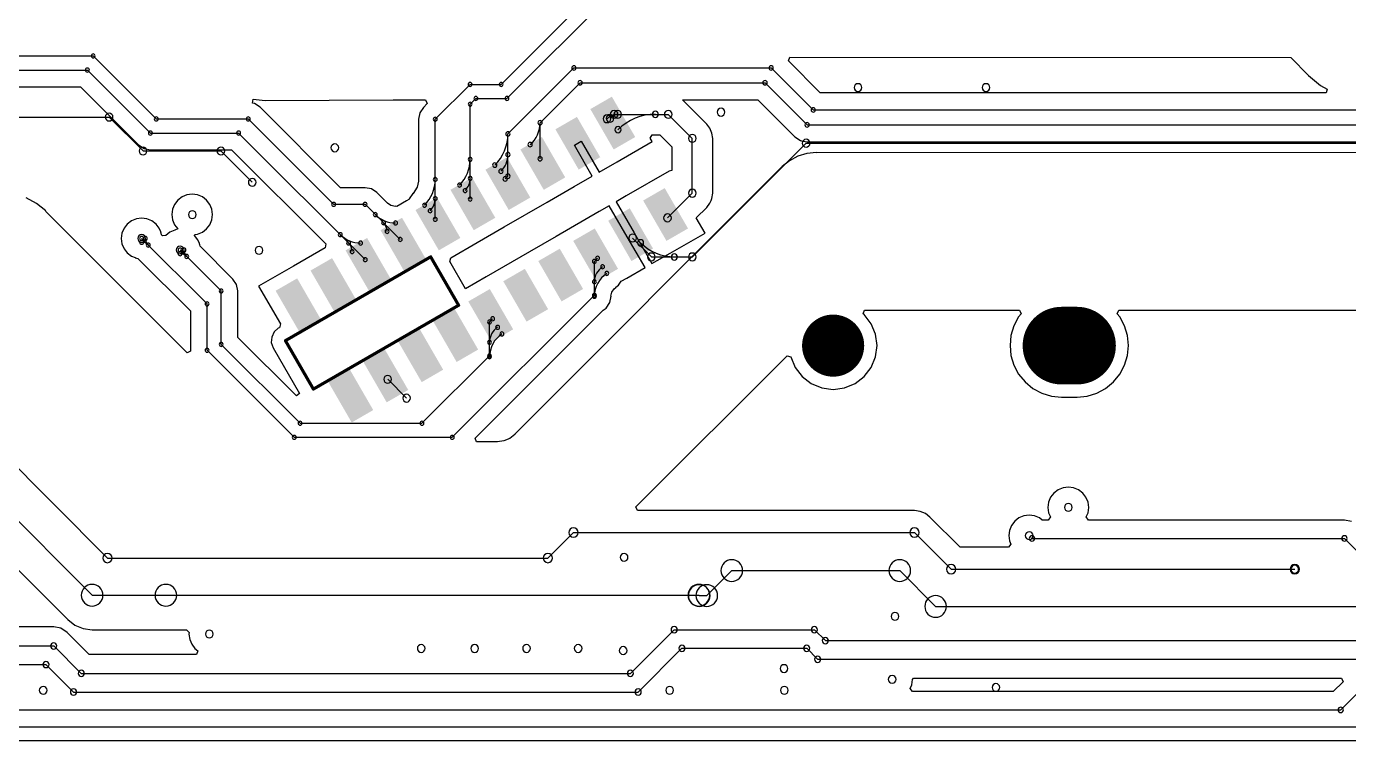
# Model space of a CAD drawing. Header units: inches. Extents: x 32166 to 66782, y 2386 to 7162.
# Drawn here: x 33612.8 to 33804.4, y 3145.5 to 3249 of the extents above; entities that cross this region are included whole.
import ezdxf

# ---------------------------------------------------------------- set-up
doc = ezdxf.new("R2010")
doc.units = ezdxf.units.IN
doc.header["$LTSCALE"] = 0.64311
doc.header["$MEASUREMENT"] = 0
for name, color, linetype in [('KEEPOUTLAYER', 6, 'CONTINUOUS'), ('MIDLAYER2', 76, 'CONTINUOUS'), ('MULTILAYER', 9, 'CONTINUOUS')]:
    doc.layers.add(name, color=color, linetype=linetype)

msp = doc.modelspace()

# ---------------------------------------------------------------- linework, layer by layer
at = {"layer": 'KEEPOUTLAYER'}
msp.add_line((32666.61, 3145.51), (34174.11, 3145.51), dxfattribs=at)
at = {"layer": 'KEEPOUTLAYER', "const_width": 0.45}
for points in [[(33650.35, 3203.47), (33671.39, 3215.62)], [(33671.39, 3215.62), (33675.44, 3208.6)], [(33654.4, 3196.45), (33675.44, 3208.6)], [(33650.35, 3203.47), (33654.4, 3196.45)]]:
    msp.add_lwpolyline(points, dxfattribs=at)
at = {"layer": 'KEEPOUTLAYER', "const_width": 0.225}
for points in [[(33671.34, 3215.72, 1), (33671.45, 3215.52, 1)], [(33671.34, 3215.72, 1), (33671.45, 3215.52, 1)], [(33675.39, 3208.7, 1), (33675.5, 3208.51, 1)], [(33675.39, 3208.7, 1), (33675.5, 3208.51, 1)], [(33650.29, 3203.57, 1), (33650.41, 3203.37, 1)], [(33650.29, 3203.57, 1), (33650.41, 3203.37, 1)], [(33654.34, 3196.55, 1), (33654.46, 3196.36, 1)], [(33654.34, 3196.55, 1), (33654.46, 3196.36, 1)]]:
    msp.add_lwpolyline(points, format="xyb", close=True, dxfattribs=at)
at = {"layer": 'MIDLAYER2'}
for p, q in [((33681.6, 3240.61), (33704.07, 3263.09)), ((33682.44, 3238.57), (33706.11, 3262.24)), ((33580.92, 3244.74), (33622.5, 3244.74)), ((33622.5, 3244.74), (33631.64, 3235.6)), ((33723.2, 3244.02), (33723.42, 3244.55)), ((33723.42, 3244.55), (33795.98, 3244.51)), ((33795.98, 3244.51), (33798.57, 3241.92)), ((33579.91, 3242.69), (33621.66, 3242.69)), ((33621.66, 3242.69), (33630.79, 3233.56)), ((33682.58, 3233.44), (33692.15, 3243)), ((33692.15, 3243), (33720.71, 3243)), ((33720.71, 3243), (33726.81, 3236.91)), ((33727.83, 3239.38), (33723.2, 3244.02)), ((33672.05, 3235.56), (33677.1, 3240.61)), ((33677.1, 3240.61), (33681.6, 3240.61)), ((33687.24, 3235.05), (33693.04, 3240.84)), ((33693.04, 3240.84), (33719.82, 3240.84)), ((33719.82, 3240.84), (33725.91, 3234.75)), ((33798.57, 3241.92), (33798.53, 3241.88)), ((33798.53, 3241.88), (33800.27, 3240.45)), ((33579.91, 3240.28), (33620.65, 3240.28)), ((33620.65, 3240.28), (33629.08, 3231.85)), ((33677.11, 3237.74), (33677.94, 3238.57)), ((33677.94, 3238.57), (33682.44, 3238.57)), ((33801.09, 3239.38), (33727.83, 3239.38)), ((33800.27, 3240.45), (33801.23, 3239.94)), ((33801.23, 3239.94), (33801.09, 3239.38)), ((33645.57, 3237.9), (33645.66, 3238.46)), ((33645.88, 3237.84), (33645.57, 3237.9)), ((33645.66, 3238.46), (33647.4, 3238.29)), ((33646.67, 3237.31), (33645.88, 3237.84)), ((33658.33, 3225.64), (33646.67, 3237.31)), ((33647.4, 3238.29), (33665.97, 3238.35)), ((33665.97, 3238.35), (33670.66, 3238.35)), ((33670.34, 3237.27), (33669.81, 3236.49)), ((33670.88, 3237.82), (33670.34, 3237.27)), ((33670.66, 3238.35), (33670.88, 3237.82)), ((33677.11, 3223.99), (33677.11, 3237.74)), ((33707.89, 3238.36), (33707.89, 3238.37)), ((33707.89, 3238.37), (33718.79, 3238.37)), ((33711.37, 3234.87), (33707.89, 3238.36)), ((33718.79, 3238.37), (33724.16, 3232.99)), ((33726.81, 3236.91), (33850.93, 3236.91)), ((33522.24, 3235.87), (33624.81, 3235.87)), ((33624.81, 3235.87), (33629.72, 3230.96)), ((33631.64, 3235.6), (33644.96, 3235.6)), ((33644.96, 3235.6), (33657.33, 3223.23)), ((33669.81, 3236.49), (33669.63, 3235.56)), ((33669.63, 3235.56), (33669.63, 3226.6)), ((33672.05, 3221.06), (33672.05, 3235.56)), ((33687.24, 3229.84), (33687.24, 3235.05)), ((33697.38, 3235.69), (33697.96, 3236.27)), ((33697.96, 3236.27), (33705.8, 3236.27)), ((33705.8, 3236.27), (33709.29, 3232.79)), ((33711.84, 3234.26), (33711.37, 3234.87)), ((33725.91, 3234.75), (33851.82, 3234.75)), ((33630.79, 3233.56), (33643.57, 3233.56)), ((33643.57, 3233.56), (33661.91, 3215.21)), ((33682.58, 3227.31), (33682.58, 3233.44)), ((33703.18, 3232.83), (33703.47, 3233.32)), ((33703.48, 3232.32), (33703.18, 3232.83)), ((33703.47, 3233.32), (33704.58, 3233.32)), ((33704.58, 3233.32), (33706.34, 3231.56)), ((33712.14, 3233.55), (33711.84, 3234.26)), ((33712.24, 3232.79), (33712.14, 3233.55)), ((33724.16, 3232.99), (33724.16, 3232.99)), ((33724.16, 3232.99), (33724.96, 3232.46)), ((33629.08, 3231.85), (33629.87, 3231.32)), ((33629.72, 3230.96), (33641, 3230.96)), ((33629.87, 3231.32), (33630.79, 3231.14)), ((33630.79, 3231.14), (33642.56, 3231.14)), ((33641, 3230.96), (33645.54, 3226.42)), ((33642.56, 3231.14), (33656.2, 3217.5)), ((33692.21, 3231.79), (33693.2, 3232.37)), ((33694.8, 3227.31), (33692.21, 3231.79)), ((33693.2, 3232.37), (33695.79, 3227.88)), ((33698.41, 3229.4), (33703.48, 3232.32)), ((33706.34, 3231.56), (33706.34, 3228.14)), ((33709.29, 3224.85), (33709.29, 3232.79)), ((33709.3, 3215.61), (33725.78, 3232.09)), ((33712.24, 3224.85), (33712.24, 3232.79)), ((33724.96, 3232.46), (33725.12, 3232.43)), ((33725.12, 3232.43), (33725.91, 3232.27)), ((33725.78, 3232.09), (33884.13, 3232.09)), ((33725.91, 3232.27), (33725.91, 3232.27)), ((33725.91, 3232.27), (33851.82, 3232.27)), ((33695.79, 3227.88), (33698.41, 3229.4)), ((33698.41, 3229.4), (33698.41, 3229.4)), ((33698.41, 3229.4), (33698.41, 3229.4)), ((33723.38, 3229.55), (33722.33, 3228.69)), ((33724.59, 3230.2), (33723.38, 3229.55)), ((33725.9, 3230.6), (33724.59, 3230.2)), ((33727.26, 3230.73), (33725.9, 3230.6)), ((33727.29, 3230.7), (33727.26, 3230.73)), ((33727.26, 3230.73), (33727.26, 3230.73)), ((33829.55, 3230.74), (33727.29, 3230.7)), ((33682.18, 3226.91), (33682.58, 3227.31)), ((33722.33, 3228.69), (33683.58, 3189.9)), ((33692.17, 3225.8), (33694.8, 3227.31)), ((33705.95, 3228.04), (33699.72, 3224.44)), ((33706.34, 3228.14), (33705.95, 3228.04)), ((33705.95, 3228.04), (33705.95, 3228.04)), ((33705.95, 3228.04), (33705.95, 3228.04)), ((33661.89, 3225.64), (33658.33, 3225.64)), ((33662.81, 3225.46), (33661.89, 3225.64)), ((33663.6, 3224.94), (33662.81, 3225.46)), ((33669.45, 3225.72), (33668.85, 3224.81)), ((33669.63, 3226.6), (33669.45, 3225.72)), ((33688.28, 3223.55), (33692.17, 3225.8)), ((33692.17, 3225.8), (33692.17, 3225.8)), ((33614.3, 3223.37), (33612.79, 3224.18)), ((33615.63, 3222.29), (33614.3, 3223.37)), ((33634.77, 3223.83), (33634.3, 3223.22)), ((33635.38, 3224.3), (33634.77, 3223.83)), ((33636.09, 3224.59), (33635.38, 3224.3)), ((33636.86, 3224.69), (33636.09, 3224.59)), ((33637.62, 3224.59), (33636.86, 3224.69)), ((33638.33, 3224.3), (33637.62, 3224.59)), ((33638.94, 3223.83), (33638.33, 3224.3)), ((33639.41, 3223.22), (33638.94, 3223.83)), ((33665.16, 3223.38), (33663.6, 3224.94)), ((33665.63, 3223.06), (33665.16, 3223.38)), ((33667.9, 3223.74), (33666.48, 3222.92)), ((33668.25, 3223.94), (33667.9, 3223.74)), ((33667.9, 3223.74), (33667.9, 3223.74)), ((33668.27, 3224.02), (33668.25, 3223.94)), ((33668.79, 3224.81), (33668.27, 3224.02)), ((33668.85, 3224.81), (33668.79, 3224.81)), ((33668.79, 3224.81), (33668.79, 3224.81)), ((33682.04, 3219.95), (33688.28, 3223.55)), ((33688.28, 3223.55), (33688.28, 3223.55)), ((33688.28, 3223.55), (33688.28, 3223.55)), ((33699.72, 3224.44), (33698.26, 3223.6)), ((33698.26, 3223.6), (33700.85, 3219.12)), ((33699.72, 3224.44), (33699.72, 3224.44)), ((33699.72, 3224.44), (33699.72, 3224.44)), ((33705.7, 3221.27), (33709.29, 3224.85)), ((33711.37, 3222.77), (33711.84, 3223.38)), ((33711.84, 3223.38), (33712.02, 3223.79)), ((33712.02, 3223.79), (33712.14, 3224.09)), ((33712.14, 3224.09), (33712.24, 3224.85)), ((33615.6, 3222.26), (33615.63, 3222.29)), ((33618.45, 3219.4), (33615.6, 3222.26)), ((33634.01, 3222.51), (33633.91, 3221.74)), ((33633.91, 3221.74), (33634.01, 3220.98)), ((33634.3, 3223.22), (33634.01, 3222.51)), ((33639.71, 3222.51), (33639.41, 3223.22)), ((33639.81, 3221.74), (33639.71, 3222.51)), ((33639.71, 3220.98), (33639.81, 3221.74)), ((33657.33, 3223.23), (33661.89, 3223.23)), ((33661.89, 3223.23), (33666.98, 3218.14)), ((33666.28, 3222.93), (33665.63, 3223.06)), ((33666.3, 3222.95), (33666.28, 3222.93)), ((33666.48, 3222.92), (33666.3, 3222.95)), ((33666.3, 3222.95), (33666.3, 3222.95)), ((33695.82, 3222.19), (33689.58, 3218.59)), ((33697.27, 3223.02), (33695.82, 3222.19)), ((33695.82, 3222.19), (33695.82, 3222.19)), ((33699.86, 3218.54), (33697.27, 3223.02)), ((33709.86, 3221.26), (33711.37, 3222.77)), ((33626.97, 3219.75), (33626.67, 3219.04)), ((33627.43, 3220.36), (33626.97, 3219.75)), ((33628.05, 3220.83), (33627.43, 3220.36)), ((33628.76, 3221.13), (33628.05, 3220.83)), ((33629.52, 3221.23), (33628.76, 3221.13)), ((33630.28, 3221.13), (33629.52, 3221.23)), ((33631, 3220.83), (33630.28, 3221.13)), ((33631.61, 3220.36), (33631, 3220.83)), ((33632.08, 3219.75), (33631.61, 3220.36)), ((33632.3, 3219.22), (33632.08, 3219.75)), ((33634.34, 3219.46), (33633.63, 3219.17)), ((33634.01, 3220.98), (33634.3, 3220.27)), ((33634.3, 3220.27), (33634.77, 3219.66)), ((33634.77, 3219.66), (33634.34, 3219.46)), ((33634.34, 3219.46), (33634.34, 3219.46)), ((33634.34, 3219.46), (33634.34, 3219.46)), ((33634.77, 3219.66), (33634.77, 3219.66)), ((33638.33, 3219.19), (33638.94, 3219.66)), ((33638.94, 3219.66), (33639.41, 3220.27)), ((33639.41, 3220.27), (33639.71, 3220.98)), ((33678.14, 3217.7), (33682.04, 3219.95)), ((33682.04, 3219.95), (33682.04, 3219.95)), ((33711.13, 3219.07), (33709.86, 3221.26)), ((33636.1, 3201.7), (33618.45, 3219.4)), ((33626.67, 3219.04), (33626.57, 3218.28)), ((33626.57, 3218.28), (33626.67, 3217.51)), ((33626.67, 3217.51), (33626.97, 3216.8)), ((33629.52, 3218.28), (33639, 3208.8)), ((33632.31, 3219.2), (33632.3, 3219.22)), ((33632.31, 3219.18), (33632.31, 3219.2)), ((33632.37, 3219.04), (33632.31, 3219.18)), ((33632.4, 3218.82), (33632.37, 3219.04)), ((33632.55, 3218.67), (33632.4, 3218.82)), ((33633.02, 3218.7), (33632.55, 3218.67)), ((33633.63, 3219.17), (33633.02, 3218.7)), ((33637.19, 3218.7), (33637.23, 3218.84)), ((33637.66, 3218.09), (33637.19, 3218.7)), ((33637.23, 3218.84), (33637.62, 3218.89)), ((33637.62, 3218.89), (33638.33, 3219.19)), ((33637.88, 3217.56), (33637.66, 3218.09)), ((33637.89, 3217.54), (33637.88, 3217.56)), ((33637.89, 3217.52), (33637.89, 3217.54)), ((33637.95, 3217.38), (33637.89, 3217.52)), ((33656.2, 3217.5), (33656.13, 3216.94)), ((33674.32, 3215.49), (33678.14, 3217.7)), ((33678.14, 3217.7), (33678.14, 3217.7)), ((33678.14, 3217.7), (33678.14, 3217.7)), ((33689.58, 3218.59), (33685.69, 3216.34)), ((33689.58, 3218.59), (33689.58, 3218.59)), ((33689.58, 3218.59), (33689.58, 3218.59)), ((33702.45, 3214.06), (33699.86, 3218.54)), ((33699.86, 3218.54), (33699.86, 3218.54)), ((33700.64, 3218.34), (33703.36, 3215.61)), ((33700.85, 3219.12), (33700.85, 3219.12)), ((33700.85, 3219.12), (33703.44, 3214.63)), ((33706.06, 3216.15), (33711.13, 3219.07)), ((33626.97, 3216.8), (33627.43, 3216.19)), ((33627.43, 3216.19), (33628.05, 3215.72)), ((33628.05, 3215.72), (33628.58, 3215.5)), ((33635.1, 3216.61), (33641.04, 3210.67)), ((33637.98, 3217.15), (33637.95, 3217.38)), ((33642.75, 3212.38), (33637.98, 3217.15)), ((33656.13, 3216.94), (33651.54, 3214.29)), ((33685.69, 3216.34), (33679.45, 3212.74)), ((33685.69, 3216.34), (33685.69, 3216.34)), ((33703.36, 3215.61), (33709.3, 3215.61)), ((33703.44, 3214.63), (33706.06, 3216.15)), ((33706.06, 3216.15), (33706.06, 3216.15)), ((33706.06, 3216.15), (33706.06, 3216.15)), ((33628.58, 3215.5), (33628.6, 3215.49)), ((33628.6, 3215.49), (33628.62, 3215.49)), ((33628.62, 3215.49), (33628.76, 3215.43)), ((33628.76, 3215.43), (33628.98, 3215.4)), ((33628.98, 3215.4), (33636.58, 3207.8)), ((33651.54, 3214.29), (33646.47, 3211.36)), ((33651.54, 3214.29), (33651.54, 3214.29)), ((33651.54, 3214.29), (33651.54, 3214.29)), ((33674.17, 3214.94), (33674.32, 3215.49)), ((33676.45, 3211), (33674.17, 3214.94)), ((33695.11, 3214.96), (33695.57, 3215.42)), ((33695.11, 3210.05), (33695.11, 3214.96)), ((33699.82, 3212.55), (33702.45, 3214.06)), ((33643.28, 3211.6), (33642.75, 3212.38)), ((33679.45, 3212.74), (33676.45, 3211)), ((33679.45, 3212.74), (33679.45, 3212.74)), ((33679.45, 3212.74), (33679.45, 3212.74)), ((33698.62, 3211.51), (33699, 3212.07)), ((33699, 3212.07), (33699.82, 3212.55)), ((33699.82, 3212.55), (33699.82, 3212.55)), ((33641.04, 3202.93), (33641.04, 3210.67)), ((33643.46, 3210.67), (33643.28, 3211.6)), ((33643.46, 3203.93), (33643.46, 3210.67)), ((33646.47, 3211.36), (33649.62, 3205.9)), ((33674.51, 3189.46), (33695.11, 3210.05)), ((33697.34, 3208.98), (33697.53, 3209.9)), ((33697.51, 3209.92), (33697.63, 3210.49)), ((33697.53, 3209.9), (33697.51, 3209.92)), ((33697.53, 3209.9), (33697.53, 3209.9)), ((33697.63, 3210.49), (33697.96, 3211)), ((33697.96, 3211), (33698.23, 3211.18)), ((33698.2, 3211.22), (33698.62, 3211.51)), ((33698.23, 3211.18), (33698.2, 3211.22)), ((33639, 3202.09), (33639, 3208.8)), ((33696.36, 3207.89), (33696.82, 3208.19)), ((33696.82, 3208.19), (33697.34, 3208.98)), ((33636.58, 3207.8), (33636.58, 3202.09)), ((33677.82, 3189.35), (33696.36, 3207.89)), ((33679.91, 3206.18), (33680.37, 3206.64)), ((33679.91, 3201.28), (33679.91, 3206.18)), ((33696.36, 3207.89), (33696.36, 3207.89)), ((33696.36, 3207.89), (33696.36, 3207.89)), ((33734.06, 3207.34), (33734.25, 3207.88)), ((33734.19, 3207.24), (33734.06, 3207.34)), ((33735.2, 3205.93), (33734.19, 3207.24)), ((33734.25, 3207.88), (33756.7, 3207.88)), ((33756.56, 3206.9), (33755.87, 3205.61)), ((33756.95, 3207.36), (33756.56, 3206.9)), ((33756.7, 3207.88), (33756.95, 3207.36)), ((33770.84, 3207.36), (33771.08, 3207.88)), ((33771.22, 3206.9), (33770.84, 3207.36)), ((33771.08, 3207.88), (33822.48, 3207.88)), ((33771.91, 3205.61), (33771.22, 3206.9)), ((33648.71, 3204.73), (33648.36, 3204)), ((33649.32, 3205.26), (33648.71, 3204.73)), ((33649.47, 3205.35), (33649.32, 3205.26)), ((33649.62, 3205.9), (33649.47, 3205.35)), ((33735.83, 3204.4), (33735.2, 3205.93)), ((33736.05, 3202.75), (33735.83, 3204.4)), ((33755.45, 3204.21), (33755.31, 3202.75)), ((33755.87, 3205.61), (33755.45, 3204.21)), ((33772.34, 3204.21), (33771.91, 3205.61)), ((33772.48, 3202.75), (33772.34, 3204.21)), ((33641.04, 3202.93), (33652.48, 3191.5)), ((33651.94, 3195.46), (33643.46, 3203.93)), ((33648.36, 3204), (33648.3, 3203.2)), ((33648.3, 3203.2), (33648.56, 3202.44)), ((33648.56, 3202.44), (33652.39, 3195.8)), ((33735.83, 3201.11), (33736.05, 3202.75)), ((33755.31, 3202.75), (33755.45, 3201.3)), ((33772.34, 3201.3), (33772.48, 3202.75)), ((33636.6, 3201.97), (33636.1, 3201.7)), ((33636.58, 3202.09), (33636.6, 3201.97)), ((33639, 3202.09), (33651.63, 3189.46)), ((33670.13, 3191.5), (33679.91, 3201.28)), ((33701.13, 3179.37), (33723.05, 3201.28)), ((33723.05, 3201.28), (33723.55, 3201.11)), ((33723.55, 3201.11), (33724.19, 3199.57)), ((33735.2, 3199.57), (33735.83, 3201.11)), ((33755.45, 3201.3), (33755.87, 3199.9)), ((33771.91, 3199.9), (33772.34, 3201.3)), ((33724.19, 3199.57), (33725.2, 3198.26)), ((33734.19, 3198.26), (33735.2, 3199.57)), ((33755.87, 3199.9), (33756.56, 3198.61)), ((33756.56, 3198.61), (33757.49, 3197.48)), ((33770.29, 3197.48), (33771.22, 3198.61)), ((33771.22, 3198.61), (33771.91, 3199.9)), ((33665.17, 3197.87), (33667.9, 3195.14)), ((33725.2, 3198.26), (33726.52, 3197.25)), ((33726.52, 3197.25), (33728.05, 3196.61)), ((33728.05, 3196.61), (33729.69, 3196.4)), ((33729.69, 3196.4), (33731.34, 3196.61)), ((33731.34, 3196.61), (33732.87, 3197.25)), ((33732.87, 3197.25), (33734.19, 3198.26)), ((33757.49, 3197.48), (33758.62, 3196.55)), ((33758.62, 3196.55), (33759.91, 3195.86)), ((33767.87, 3195.86), (33769.16, 3196.55)), ((33769.16, 3196.55), (33770.29, 3197.48)), ((33652.39, 3195.8), (33651.94, 3195.46)), ((33759.91, 3195.86), (33761.31, 3195.43)), ((33761.31, 3195.43), (33762.77, 3195.29)), ((33762.77, 3195.29), (33765.02, 3195.29)), ((33765.02, 3195.29), (33766.47, 3195.43)), ((33766.47, 3195.43), (33767.87, 3195.86)), ((33652.48, 3191.5), (33670.13, 3191.5)), ((33651.63, 3189.46), (33674.51, 3189.46)), ((33678.04, 3188.82), (33677.82, 3189.35)), ((33681.05, 3188.82), (33678.04, 3188.82)), ((33681.98, 3188.94), (33681.05, 3188.82)), ((33682.86, 3189.3), (33681.98, 3188.94)), ((33683.58, 3189.86), (33682.86, 3189.3)), ((33683.58, 3189.9), (33683.58, 3189.9)), ((33683.58, 3189.9), (33683.58, 3189.9)), ((33683.58, 3189.9), (33683.58, 3189.86)), ((33608.91, 3187.63), (33624.57, 3171.97)), ((33607.67, 3181.24), (33622.34, 3166.57)), ((33761.67, 3181.39), (33761.2, 3180.78)), ((33762.28, 3181.86), (33761.67, 3181.39)), ((33762.99, 3182.16), (33762.28, 3181.86)), ((33763.76, 3182.26), (33762.99, 3182.16)), ((33764.52, 3182.16), (33763.76, 3182.26)), ((33765.23, 3181.86), (33764.52, 3182.16)), ((33765.84, 3181.39), (33765.23, 3181.86)), ((33766.31, 3180.78), (33765.84, 3181.39)), ((33701.35, 3178.84), (33701.13, 3179.37)), ((33760.91, 3180.07), (33760.81, 3179.31)), ((33760.81, 3179.31), (33760.91, 3178.54)), ((33761.2, 3180.78), (33760.91, 3180.07)), ((33766.61, 3180.07), (33766.31, 3180.78)), ((33766.71, 3179.31), (33766.61, 3180.07)), ((33766.61, 3178.54), (33766.71, 3179.31)), ((33741.47, 3178.84), (33701.35, 3178.84)), ((33742.29, 3178.73), (33741.47, 3178.84)), ((33743.06, 3178.41), (33742.29, 3178.73)), ((33743.72, 3177.91), (33743.06, 3178.41)), ((33748.1, 3173.53), (33743.72, 3177.91)), ((33756, 3177.3), (33755.53, 3176.69)), ((33756.61, 3177.77), (33756, 3177.3)), ((33757.32, 3178.06), (33756.61, 3177.77)), ((33758.09, 3178.16), (33757.32, 3178.06)), ((33758.85, 3178.06), (33758.09, 3178.16)), ((33759.56, 3177.77), (33758.85, 3178.06)), ((33759.98, 3177.44), (33759.56, 3177.77)), ((33760.85, 3177.44), (33759.98, 3177.44)), ((33761.17, 3177.92), (33760.85, 3177.44)), ((33760.91, 3178.54), (33761.17, 3177.92)), ((33766.35, 3177.92), (33766.61, 3178.54)), ((33766.67, 3177.44), (33766.35, 3177.92)), ((33803.76, 3177.44), (33766.67, 3177.44)), ((33804.77, 3177.24), (33803.76, 3177.44)), ((33605.6, 3176.25), (33618.81, 3163.04)), ((33688.38, 3171.97), (33692.07, 3175.66)), ((33692.07, 3175.66), (33741.47, 3175.66)), ((33741.47, 3175.66), (33746.78, 3170.35)), ((33755.24, 3175.98), (33755.14, 3175.21)), ((33755.53, 3176.69), (33755.24, 3175.98)), ((33755.1, 3173.53), (33748.1, 3173.53)), ((33755.42, 3174), (33755.1, 3173.53)), ((33755.14, 3175.21), (33755.24, 3174.45)), ((33755.24, 3174.45), (33755.42, 3174)), ((33758.49, 3174.81), (33803.76, 3174.81)), ((33803.76, 3174.81), (33807.59, 3170.98)), ((33624.57, 3171.97), (33688.38, 3171.97)), ((33711.38, 3166.53), (33715, 3170.15)), ((33715, 3170.15), (33739.34, 3170.15)), ((33739.34, 3170.15), (33744.54, 3164.95)), ((33746.78, 3170.35), (33796.56, 3170.35)), ((33622.34, 3166.57), (33633.03, 3166.57)), ((33633.03, 3166.57), (33710.25, 3166.57)), ((33710.25, 3166.57), (33710.3, 3166.53)), ((33710.3, 3166.53), (33711.38, 3166.53)), ((33744.54, 3164.95), (33880.91, 3164.95)), ((33616.78, 3161.99), (33605.05, 3161.99)), ((33617.83, 3161.78), (33616.78, 3161.99)), ((33618.81, 3163.04), (33618.81, 3163.04)), ((33618.81, 3163.04), (33618.81, 3163.04)), ((33618.81, 3163.04), (33619.84, 3162.25)), ((33619.84, 3162.25), (33621.04, 3161.75)), ((33618.73, 3161.18), (33617.83, 3161.78)), ((33621.91, 3158), (33618.73, 3161.18)), ((33621.04, 3161.75), (33622.34, 3161.58)), ((33622.34, 3161.58), (33633.03, 3161.58)), ((33633.03, 3161.58), (33633.03, 3161.58)), ((33633.03, 3161.58), (33636.03, 3161.58)), ((33636.03, 3161.58), (33636.41, 3161.15)), ((33636.41, 3161.15), (33636.38, 3160.95)), ((33636.38, 3160.95), (33636.48, 3160.18)), ((33636.48, 3160.18), (33636.78, 3159.47)), ((33700.33, 3155.25), (33706.66, 3161.58)), ((33706.66, 3161.58), (33726.98, 3161.58)), ((33726.98, 3161.58), (33728.56, 3160)), ((33603.91, 3159.23), (33616.78, 3159.23)), ((33616.78, 3159.23), (33620.77, 3155.25)), ((33636.78, 3159.47), (33637.25, 3158.86)), ((33637.25, 3158.86), (33637.66, 3158.54)), ((33637.66, 3158.54), (33637.48, 3158)), ((33701.45, 3152.55), (33707.78, 3158.88)), ((33707.78, 3158.88), (33725.87, 3158.88)), ((33725.87, 3158.88), (33727.44, 3157.3)), ((33728.56, 3160), (33878.86, 3160)), ((33602.79, 3156.53), (33615.66, 3156.53)), ((33615.66, 3156.53), (33619.65, 3152.55)), ((33637.48, 3158), (33621.91, 3158)), ((33727.44, 3157.3), (33867.48, 3157.3)), ((33620.77, 3155.25), (33700.33, 3155.25)), ((33741.09, 3153.61), (33741.19, 3154.38)), ((33741.19, 3154.38), (33741.34, 3154.55)), ((33741.34, 3154.55), (33803.33, 3154.55)), ((33803.22, 3149.96), (33807.63, 3154.38)), ((33803.33, 3154.55), (33803.55, 3154.02)), ((33619.65, 3152.55), (33701.45, 3152.55)), ((33740.87, 3153.07), (33741.09, 3153.61)), ((33741.19, 3152.6), (33740.87, 3153.07)), ((33802.12, 3152.6), (33741.19, 3152.6)), ((33803.55, 3154.02), (33802.12, 3152.6)), ((33584.17, 3149.96), (33803.22, 3149.96)), ((33520.24, 3147.48), (34100.9, 3147.48))]:
    msp.add_line(p, q, dxfattribs=at)
at = {"layer": 'MIDLAYER2', "const_width": 11.25}
msp.add_lwpolyline([(33762.77, 3202.75), (33765.02, 3202.75)], dxfattribs=at)
at = {"layer": 'MIDLAYER2'}
for points, const_width in [([(33765.58, 3202.75, 1), (33759.96, 3202.75, 1)], 5.63), ([(33767.83, 3202.75, 1), (33762.21, 3202.75, 1)], 5.63), ([(33731.94, 3202.75, 1), (33727.44, 3202.75, 1)], 4.5)]:
    msp.add_lwpolyline(points, format="xyb", close=True, dxfattribs=dict(at, const_width=const_width))
for centre, radius, start, end in [((33622.5, 3244.74), 0.286, 0, 180), ((33622.5, 3244.74), 0.286, 0, 180), ((33622.5, 3244.74), 0.286, 180, 0), ((33622.5, 3244.74), 0.286, 180, 0), ((33621.66, 3242.69), 0.286, 0, 180), ((33621.66, 3242.69), 0.286, 0, 180), ((33621.66, 3242.69), 0.286, 180, 0), ((33621.66, 3242.69), 0.286, 180, 0), ((33692.15, 3243), 0.315, 0, 180), ((33692.15, 3243), 0.315, 0, 180), ((33692.15, 3243), 0.315, 180, 0), ((33692.15, 3243), 0.315, 180, 0), ((33720.71, 3243), 0.315, 0, 180), ((33720.71, 3243), 0.315, 0, 180), ((33720.71, 3243), 0.315, 180, 0), ((33720.71, 3243), 0.315, 180, 0), ((33677.1, 3240.61), 0.286, 0, 180), ((33677.1, 3240.61), 0.286, 0, 180), ((33677.1, 3240.61), 0.286, 180, 0), ((33677.1, 3240.61), 0.286, 180, 0), ((33681.6, 3240.61), 0.286, 0, 180), ((33681.6, 3240.61), 0.286, 0, 180), ((33681.6, 3240.61), 0.286, 180, 0), ((33681.6, 3240.61), 0.286, 180, 0), ((33693.04, 3240.84), 0.315, 0, 180), ((33693.04, 3240.84), 0.315, 0, 180), ((33693.04, 3240.84), 0.315, 180, 0), ((33693.04, 3240.84), 0.315, 180, 0), ((33719.82, 3240.84), 0.315, 0, 180), ((33719.82, 3240.84), 0.315, 0, 180), ((33719.82, 3240.84), 0.315, 180, 0), ((33719.82, 3240.84), 0.315, 180, 0), ((33733.29, 3240.15), 0.562, 0, 180), ((33751.83, 3240.15), 0.562, 0, 180), ((33677.94, 3238.57), 0.286, 0, 180), ((33677.94, 3238.57), 0.286, 0, 180), ((33677.94, 3238.57), 0.286, 180, 0), ((33677.94, 3238.57), 0.286, 180, 0), ((33682.44, 3238.57), 0.286, 0, 180), ((33682.44, 3238.57), 0.286, 0, 180), ((33682.44, 3238.57), 0.286, 180, 0), ((33682.44, 3238.57), 0.286, 180, 0), ((33733.29, 3240.15), 0.562, 180, 0), ((33751.83, 3240.15), 0.562, 180, 0), ((33677.11, 3237.74), 0.286, 0, 180), ((33677.11, 3237.74), 0.286, 0, 180), ((33677.11, 3237.74), 0.286, 180, 0), ((33677.11, 3237.74), 0.286, 180, 0), ((33697.96, 3236.27), 0.562, 0, 180), ((33697.96, 3236.27), 0.562, 0, 180), ((33698.49, 3236.27), 0.562, 0, 180), ((33698.49, 3236.27), 0.562, 0, 180), ((33703.92, 3236.27), 0.45, 0, 180), ((33705.8, 3236.27), 0.562, 0, 180), ((33705.8, 3236.27), 0.562, 0, 180), ((33713.45, 3236.59), 0.562, 0, 180), ((33726.81, 3236.91), 0.315, 0, 180), ((33726.81, 3236.91), 0.315, 0, 180), ((33726.81, 3236.91), 0.315, 180, 0), ((33726.81, 3236.91), 0.315, 180, 0), ((33624.81, 3235.87), 0.562, 0, 180), ((33624.81, 3235.87), 0.562, 0, 180), ((33624.81, 3235.87), 0.562, 180, 0), ((33624.81, 3235.87), 0.562, 180, 0), ((33631.64, 3235.6), 0.286, 0, 180), ((33631.64, 3235.6), 0.286, 0, 180), ((33631.64, 3235.6), 0.286, 180, 0), ((33631.64, 3235.6), 0.286, 180, 0), ((33644.96, 3235.6), 0.286, 0, 180), ((33644.96, 3235.6), 0.286, 0, 180), ((33644.96, 3235.6), 0.286, 180, 0), ((33644.96, 3235.6), 0.286, 180, 0), ((33672.05, 3235.56), 0.286, 0, 180), ((33672.05, 3235.56), 0.286, 0, 180), ((33672.05, 3235.56), 0.286, 180, 0), ((33672.05, 3235.56), 0.286, 180, 0), ((33683.06, 3235.05), 4.18, 310.941, 360), ((33683.06, 3235.05), 4.18, 310.941, 360), ((33687.24, 3235.05), 0.315, 0, 180), ((33687.24, 3235.05), 0.315, 0, 180), ((33687.24, 3235.05), 0.315, 0, 180), ((33687.24, 3235.05), 0.315, 0, 180), ((33687.24, 3235.05), 0.315, 180, 0), ((33687.24, 3235.05), 0.315, 180, 0), ((33687.24, 3235.05), 0.315, 180, 0), ((33687.24, 3235.05), 0.315, 180, 0), ((33696.94, 3235.63), 0.562, 0, 180), ((33696.94, 3235.63), 0.562, 0, 180), ((33696.94, 3235.63), 0.562, 180, 0), ((33696.94, 3235.63), 0.562, 180, 0), ((33697.38, 3235.69), 0.562, 0, 180), ((33697.38, 3235.69), 0.562, 180, 0), ((33698.49, 3234.08), 2.2, 89.9999, 134.9999), ((33698.49, 3234.08), 2.2, 89.9999, 134.9999), ((33697.96, 3236.27), 0.562, 180, 0), ((33697.96, 3236.27), 0.562, 180, 0), ((33698.49, 3236.27), 0.562, 180, 0), ((33698.49, 3236.27), 0.562, 180, 0), ((33703.92, 3228.65), 7.63, 90, 135), ((33703.92, 3236.27), 0.45, 180, 0), ((33705.8, 3236.27), 0.562, 180, 0), ((33705.8, 3236.27), 0.562, 180, 0), ((33713.45, 3236.59), 0.562, 180, 0), ((33725.91, 3234.75), 0.315, 0, 180), ((33725.91, 3234.75), 0.315, 0, 180), ((33725.91, 3234.75), 0.315, 180, 0), ((33725.91, 3234.75), 0.315, 180, 0), ((33630.79, 3233.56), 0.286, 0, 180), ((33630.79, 3233.56), 0.286, 0, 180), ((33630.79, 3233.56), 0.286, 180, 0), ((33630.79, 3233.56), 0.286, 180, 0), ((33643.57, 3233.56), 0.286, 0, 180), ((33643.57, 3233.56), 0.286, 0, 180), ((33643.57, 3233.56), 0.286, 180, 0), ((33643.57, 3233.56), 0.286, 180, 0), ((33676.24, 3233.44), 6.34, 314.494, 360), ((33676.24, 3233.44), 6.34, 314.494, 360), ((33682.58, 3233.44), 0.315, 0, 180), ((33682.58, 3233.44), 0.315, 0, 180), ((33682.58, 3233.44), 0.315, 0, 180), ((33682.58, 3233.44), 0.315, 0, 180), ((33682.58, 3233.44), 0.315, 180, 0), ((33682.58, 3233.44), 0.315, 180, 0), ((33682.58, 3233.44), 0.315, 180, 0), ((33682.58, 3233.44), 0.315, 180, 0), ((33698.53, 3234.04), 0.45, 0, 180), ((33698.53, 3234.04), 0.45, 180, 0), ((33709.29, 3232.79), 0.562, 0, 180), ((33709.29, 3232.79), 0.562, 0, 180), ((33629.72, 3230.96), 0.562, 0, 180), ((33629.72, 3230.96), 0.562, 0, 180), ((33629.72, 3230.96), 0.562, 180, 0), ((33629.72, 3230.96), 0.562, 180, 0), ((33641, 3230.96), 0.562, 0, 180), ((33641, 3230.96), 0.562, 0, 180), ((33641, 3230.96), 0.562, 180, 0), ((33641, 3230.96), 0.562, 180, 0), ((33657.51, 3231.42), 0.562, 0, 180), ((33657.51, 3231.42), 0.562, 180, 0), ((33685.8, 3231.89), 0.315, 0, 180), ((33685.8, 3231.89), 0.315, 0, 180), ((33685.8, 3231.89), 0.315, 180, 0), ((33685.8, 3231.89), 0.315, 180, 0), ((33709.29, 3232.79), 0.562, 180, 0), ((33709.29, 3232.79), 0.562, 180, 0), ((33725.78, 3232.09), 0.562, 0, 180), ((33725.78, 3232.09), 0.562, 0, 180), ((33725.78, 3232.09), 0.562, 180, 0), ((33725.78, 3232.09), 0.562, 180, 0), ((33671.84, 3229.75), 5.27, 315, 360), ((33671.84, 3229.75), 5.27, 315, 360), ((33677.11, 3229.75), 0.286, 0, 180), ((33677.11, 3229.75), 0.286, 0, 180), ((33677.11, 3229.75), 0.286, 180, 0), ((33677.11, 3229.75), 0.286, 180, 0), ((33680.68, 3228.91), 0.315, 0, 180), ((33680.68, 3228.91), 0.315, 0, 180), ((33679.19, 3230.43), 3.39, 314.4939, 359.9999), ((33679.19, 3230.43), 3.39, 314.4939, 359.9999), ((33682.58, 3230.43), 0.315, 0, 180), ((33682.58, 3230.43), 0.315, 0, 180), ((33682.58, 3230.43), 0.315, 180, 0), ((33682.58, 3230.43), 0.315, 180, 0), ((33687.24, 3229.84), 0.315, 0, 180), ((33687.24, 3229.84), 0.315, 180, 0), ((33672.05, 3226.83), 0.286, 0, 180), ((33672.05, 3226.83), 0.286, 0, 180), ((33677.11, 3226.99), 0.286, 0, 180), ((33677.11, 3226.99), 0.286, 0, 180), ((33680.68, 3228.91), 0.315, 180, 0), ((33680.68, 3228.91), 0.315, 180, 0), ((33681.57, 3228.02), 0.315, 0, 180), ((33681.57, 3228.02), 0.315, 0, 180), ((33681.57, 3228.02), 0.315, 180, 0), ((33681.57, 3228.02), 0.315, 180, 0), ((33682.18, 3226.91), 0.315, 0, 180), ((33682.58, 3227.31), 0.315, 0, 180), ((33682.58, 3227.31), 0.315, 0, 180), ((33682.58, 3227.31), 0.315, 180, 0), ((33682.58, 3227.31), 0.315, 180, 0), ((33645.54, 3226.42), 0.562, 0, 180), ((33645.54, 3226.42), 0.562, 0, 180), ((33645.54, 3226.42), 0.562, 180, 0), ((33645.54, 3226.42), 0.562, 180, 0), ((33666.78, 3226.83), 5.27, 315, 360), ((33666.78, 3226.83), 5.27, 315, 360), ((33672.05, 3226.83), 0.286, 180, 0), ((33672.05, 3226.83), 0.286, 180, 0), ((33675.57, 3226.02), 0.286, 0, 180), ((33675.57, 3226.02), 0.286, 0, 180), ((33675.57, 3226.02), 0.286, 180, 0), ((33675.57, 3226.02), 0.286, 180, 0), ((33676.38, 3225.22), 0.286, 0, 180), ((33676.38, 3225.22), 0.286, 0, 180), ((33676.38, 3225.22), 0.286, 180, 0), ((33676.38, 3225.22), 0.286, 180, 0), ((33674.6, 3226.99), 2.51, 315.0001, 0.0001), ((33674.6, 3226.99), 2.51, 315.0001, 0.0001), ((33677.11, 3226.99), 0.286, 180, 0), ((33677.11, 3226.99), 0.286, 180, 0), ((33682.18, 3226.91), 0.315, 180, 0), ((33709.29, 3224.85), 0.562, 0, 180), ((33709.29, 3224.85), 0.562, 0, 180), ((33657.33, 3223.23), 0.286, 0, 180), ((33657.33, 3223.23), 0.286, 0, 180), ((33661.89, 3223.23), 0.286, 0, 180), ((33661.89, 3223.23), 0.286, 0, 180), ((33670.5, 3223.1), 0.286, 0, 180), ((33670.5, 3223.1), 0.286, 0, 180), ((33669.53, 3224.07), 2.51, 315.0001, 0.0001), ((33669.53, 3224.07), 2.51, 315.0001, 0.0001), ((33672.05, 3224.07), 0.286, 0, 180), ((33672.05, 3224.07), 0.286, 0, 180), ((33672.05, 3224.07), 0.286, 180, 0), ((33672.05, 3224.07), 0.286, 180, 0), ((33677.11, 3223.99), 0.286, 0, 180), ((33677.11, 3223.99), 0.286, 180, 0), ((33709.29, 3224.85), 0.562, 180, 0), ((33709.29, 3224.85), 0.562, 180, 0), ((33636.86, 3221.74), 0.562, 0, 180), ((33636.86, 3221.74), 0.562, 180, 0), ((33657.33, 3223.23), 0.286, 180, 0), ((33657.33, 3223.23), 0.286, 180, 0), ((33661.89, 3223.23), 0.286, 180, 0), ((33661.89, 3223.23), 0.286, 180, 0), ((33663.36, 3221.75), 0.286, 0, 180), ((33663.36, 3221.75), 0.286, 0, 180), ((33663.36, 3221.75), 0.286, 180, 0), ((33663.36, 3221.75), 0.286, 180, 0), ((33666.3, 3224.69), 4.16, 225, 270), ((33666.3, 3224.69), 4.16, 225, 270), ((33670.5, 3223.1), 0.286, 180, 0), ((33670.5, 3223.1), 0.286, 180, 0), ((33671.31, 3222.29), 0.286, 0, 180), ((33671.31, 3222.29), 0.286, 0, 180), ((33671.31, 3222.29), 0.286, 180, 0), ((33671.31, 3222.29), 0.286, 180, 0), ((33672.05, 3221.06), 0.286, 0, 180), ((33705.7, 3221.27), 0.562, 0, 180), ((33664.56, 3220.56), 0.286, 0, 180), ((33664.56, 3220.56), 0.286, 0, 180), ((33664.56, 3220.56), 0.286, 180, 0), ((33664.56, 3220.56), 0.286, 180, 0), ((33663.3, 3219.31), 1.77, 0, 45), ((33663.3, 3219.31), 1.77, 0, 45), ((33665.08, 3219.31), 0.286, 0, 180), ((33665.08, 3219.31), 0.286, 0, 180), ((33666.3, 3220.53), 0.286, 0, 180), ((33666.3, 3220.53), 0.286, 0, 180), ((33666.3, 3220.53), 0.286, 180, 0), ((33666.3, 3220.53), 0.286, 180, 0), ((33672.05, 3221.06), 0.286, 180, 0), ((33705.7, 3221.27), 0.562, 180, 0), ((33629.52, 3218.28), 0.562, 0, 180), ((33629.52, 3218.28), 0.562, 180, 0), ((33629.52, 3218.28), 0.286, 0, 180), ((33629.52, 3218.28), 0.286, 180, 0), ((33629.52, 3217.72), 0.286, 0, 180), ((33629.52, 3217.72), 0.286, 0, 180), ((33629.52, 3217.72), 0.286, 180, 0), ((33629.52, 3217.72), 0.286, 180, 0), ((33629.52, 3216.39), 1.34, 44.9996, 89.9996), ((33629.52, 3216.39), 1.34, 44.9996, 89.9996), ((33630.07, 3218.28), 0.286, 0, 180), ((33630.07, 3218.28), 0.286, 0, 180), ((33630.07, 3218.28), 0.286, 180, 0), ((33630.07, 3218.28), 0.286, 180, 0), ((33631.41, 3218.28), 1.34, 180.0004, 225.0004), ((33631.41, 3218.28), 1.34, 180.0004, 225.0004), ((33630.47, 3217.33), 0.286, 0, 180), ((33630.47, 3217.33), 0.286, 0, 180), ((33630.47, 3217.33), 0.286, 0, 180), ((33630.47, 3217.33), 0.286, 0, 180), ((33658.3, 3218.83), 0.286, 0, 180), ((33658.3, 3218.83), 0.286, 0, 180), ((33658.3, 3218.83), 0.286, 180, 0), ((33658.3, 3218.83), 0.286, 180, 0), ((33661.24, 3221.77), 4.16, 225, 270), ((33661.24, 3221.77), 4.16, 225, 270), ((33659.49, 3217.63), 0.286, 0, 180), ((33659.49, 3217.63), 0.286, 0, 180), ((33659.49, 3217.63), 0.286, 180, 0), ((33659.49, 3217.63), 0.286, 180, 0), ((33658.24, 3216.38), 1.77, 0, 45), ((33658.24, 3216.38), 1.77, 0, 45), ((33661.24, 3217.61), 0.286, 0, 180), ((33661.24, 3217.61), 0.286, 0, 180), ((33661.24, 3217.61), 0.286, 180, 0), ((33661.24, 3217.61), 0.286, 180, 0), ((33665.08, 3219.31), 0.286, 180, 0), ((33665.08, 3219.31), 0.286, 180, 0), ((33666.98, 3218.14), 0.286, 0, 180), ((33666.98, 3218.14), 0.286, 180, 0), ((33700.64, 3218.34), 0.562, 0, 180), ((33700.64, 3218.34), 0.562, 180, 0), ((33701.79, 3217.65), 0.45, 0, 180), ((33701.79, 3217.65), 0.45, 180, 0), ((33706.7, 3222.57), 6.95, 225, 270), ((33630.47, 3217.33), 0.286, 180, 0), ((33630.47, 3217.33), 0.286, 180, 0), ((33630.47, 3217.33), 0.286, 180, 0), ((33630.47, 3217.33), 0.286, 180, 0), ((33635.1, 3216.61), 0.562, 0, 180), ((33635.1, 3216.61), 0.562, 180, 0), ((33635.1, 3216.61), 0.286, 0, 180), ((33635.1, 3216.61), 0.286, 180, 0), ((33635.1, 3216.06), 0.286, 0, 180), ((33635.1, 3216.06), 0.286, 0, 180), ((33635.1, 3216.06), 0.286, 180, 0), ((33635.1, 3216.06), 0.286, 180, 0), ((33635.1, 3214.72), 1.34, 44.9996, 89.9996), ((33635.1, 3214.72), 1.34, 44.9996, 89.9996), ((33635.66, 3216.61), 0.286, 0, 180), ((33635.66, 3216.61), 0.286, 0, 180), ((33635.66, 3216.61), 0.286, 180, 0), ((33635.66, 3216.61), 0.286, 180, 0), ((33636.99, 3216.61), 1.34, 180.0004, 225.0004), ((33636.99, 3216.61), 1.34, 180.0004, 225.0004), ((33636.05, 3215.67), 0.286, 0, 180), ((33636.05, 3215.67), 0.286, 0, 180), ((33636.05, 3215.67), 0.286, 0, 180), ((33636.05, 3215.67), 0.286, 0, 180), ((33636.05, 3215.67), 0.286, 180, 0), ((33636.05, 3215.67), 0.286, 180, 0), ((33636.05, 3215.67), 0.286, 180, 0), ((33636.05, 3215.67), 0.286, 180, 0), ((33646.53, 3216.57), 0.562, 0, 180), ((33646.53, 3216.57), 0.562, 180, 0), ((33660.01, 3216.38), 0.286, 0, 180), ((33660.01, 3216.38), 0.286, 0, 180), ((33660.01, 3216.38), 0.286, 180, 0), ((33660.01, 3216.38), 0.286, 180, 0), ((33695.57, 3215.42), 0.286, 0, 180), ((33703.36, 3215.61), 0.562, 0, 180), ((33703.36, 3215.61), 0.562, 0, 180), ((33703.36, 3215.61), 0.562, 180, 0), ((33703.36, 3215.61), 0.562, 180, 0), ((33706.7, 3215.61), 0.45, 0, 180), ((33706.7, 3215.61), 0.45, 180, 0), ((33709.3, 3215.61), 0.562, 0, 180), ((33709.3, 3215.61), 0.562, 0, 180), ((33709.3, 3215.61), 0.562, 180, 0), ((33709.3, 3215.61), 0.562, 180, 0), ((33661.91, 3215.21), 0.286, 0, 180), ((33661.91, 3215.21), 0.286, 180, 0), ((33695.11, 3214.96), 0.286, 0, 180), ((33695.11, 3214.96), 0.286, 0, 180), ((33695.11, 3214.96), 0.286, 180, 0), ((33695.11, 3214.96), 0.286, 180, 0), ((33697.7, 3212), 2.59, 122.885, 180), ((33697.7, 3212), 2.59, 122.885, 180), ((33695.57, 3215.42), 0.286, 180, 0), ((33696.29, 3214.18), 0.286, 0, 180), ((33696.29, 3214.18), 0.286, 0, 180), ((33696.29, 3214.18), 0.286, 180, 0), ((33696.29, 3214.18), 0.286, 180, 0), ((33695.11, 3212), 0.286, 0, 180), ((33695.11, 3212), 0.286, 0, 180), ((33695.11, 3212), 0.286, 180, 0), ((33695.11, 3212), 0.286, 180, 0), ((33699.05, 3209.9), 3.94, 122.885, 180), ((33699.05, 3209.9), 3.94, 122.885, 180), ((33696.91, 3213.22), 0.286, 0, 180), ((33696.91, 3213.22), 0.286, 0, 180), ((33696.91, 3213.22), 0.286, 180, 0), ((33696.91, 3213.22), 0.286, 180, 0), ((33641.04, 3210.67), 0.286, 0, 180), ((33641.04, 3210.67), 0.286, 0, 180), ((33641.04, 3210.67), 0.286, 180, 0), ((33641.04, 3210.67), 0.286, 180, 0), ((33695.11, 3210.05), 0.286, 0, 180), ((33695.11, 3210.05), 0.286, 0, 180), ((33695.11, 3209.9), 0.286, 0, 180), ((33695.11, 3209.9), 0.286, 0, 180), ((33695.11, 3210.05), 0.286, 180, 0), ((33695.11, 3210.05), 0.286, 180, 0), ((33695.11, 3209.9), 0.286, 180, 0), ((33695.11, 3209.9), 0.286, 180, 0), ((33639, 3208.8), 0.286, 0, 180), ((33639, 3208.8), 0.286, 0, 180), ((33639, 3208.8), 0.286, 180, 0), ((33639, 3208.8), 0.286, 180, 0), ((33679.91, 3206.18), 0.286, 0, 180), ((33679.91, 3206.18), 0.286, 0, 180), ((33679.91, 3206.18), 0.286, 180, 0), ((33679.91, 3206.18), 0.286, 180, 0), ((33680.37, 3206.64), 0.286, 0, 180), ((33680.37, 3206.64), 0.286, 180, 0), ((33682.5, 3203.23), 2.59, 122.8851, 180.0001), ((33682.5, 3203.23), 2.59, 122.8851, 180.0001), ((33683.85, 3201.13), 3.94, 122.885, 180), ((33683.85, 3201.13), 3.94, 122.885, 180), ((33681.09, 3205.4), 0.286, 0, 180), ((33681.09, 3205.4), 0.286, 0, 180), ((33681.09, 3205.4), 0.286, 180, 0), ((33681.09, 3205.4), 0.286, 180, 0), ((33681.71, 3204.44), 0.286, 0, 180), ((33681.71, 3204.44), 0.286, 0, 180), ((33681.71, 3204.44), 0.286, 180, 0), ((33681.71, 3204.44), 0.286, 180, 0), ((33639, 3202.09), 0.286, 0, 180), ((33639, 3202.09), 0.286, 0, 180), ((33641.04, 3202.93), 0.286, 0, 180), ((33641.04, 3202.93), 0.286, 0, 180), ((33641.04, 3202.93), 0.286, 180, 0), ((33641.04, 3202.93), 0.286, 180, 0), ((33679.91, 3203.23), 0.286, 0, 180), ((33679.91, 3203.23), 0.286, 0, 180), ((33679.91, 3203.23), 0.286, 180, 0), ((33679.91, 3203.23), 0.286, 180, 0), ((33639, 3202.09), 0.286, 180, 0), ((33639, 3202.09), 0.286, 180, 0), ((33679.91, 3201.28), 0.286, 0, 180), ((33679.91, 3201.28), 0.286, 0, 180), ((33679.91, 3201.13), 0.286, 0, 180), ((33679.91, 3201.13), 0.286, 0, 180), ((33679.91, 3201.28), 0.286, 180, 0), ((33679.91, 3201.28), 0.286, 180, 0), ((33679.91, 3201.13), 0.286, 180, 0), ((33679.91, 3201.13), 0.286, 180, 0), ((33665.17, 3197.87), 0.562, 0, 180), ((33665.17, 3197.87), 0.562, 180, 0), ((33667.9, 3195.14), 0.562, 0, 180), ((33667.9, 3195.14), 0.562, 180, 0), ((33652.48, 3191.5), 0.286, 0, 180), ((33652.48, 3191.5), 0.286, 0, 180), ((33652.48, 3191.5), 0.286, 180, 0), ((33652.48, 3191.5), 0.286, 180, 0), ((33670.13, 3191.5), 0.286, 0, 180), ((33670.13, 3191.5), 0.286, 0, 180), ((33670.13, 3191.5), 0.286, 180, 0), ((33670.13, 3191.5), 0.286, 180, 0), ((33651.63, 3189.46), 0.286, 0, 180), ((33651.63, 3189.46), 0.286, 0, 180), ((33651.63, 3189.46), 0.286, 180, 0), ((33651.63, 3189.46), 0.286, 180, 0), ((33674.51, 3189.46), 0.286, 0, 180), ((33674.51, 3189.46), 0.286, 0, 180), ((33674.51, 3189.46), 0.286, 180, 0), ((33674.51, 3189.46), 0.286, 180, 0), ((33763.76, 3179.31), 0.562, 0, 180), ((33763.76, 3179.31), 0.562, 180, 0), ((33692.07, 3175.66), 0.675, 0, 180), ((33692.07, 3175.66), 0.675, 0, 180), ((33692.07, 3175.66), 0.675, 180, 0), ((33692.07, 3175.66), 0.675, 180, 0), ((33741.47, 3175.66), 0.675, 0, 180), ((33741.47, 3175.66), 0.675, 0, 180), ((33741.47, 3175.66), 0.675, 180, 0), ((33741.47, 3175.66), 0.675, 180, 0), ((33758.09, 3175.21), 0.562, 0, 180), ((33758.09, 3175.21), 0.562, 180, 0), ((33758.49, 3174.81), 0.394, 0, 180), ((33758.49, 3174.81), 0.394, 180, 0), ((33803.76, 3174.81), 0.394, 0, 180), ((33803.76, 3174.81), 0.394, 0, 180), ((33803.76, 3174.81), 0.394, 180, 0), ((33803.76, 3174.81), 0.394, 180, 0), ((33624.57, 3171.97), 0.675, 0, 180), ((33624.57, 3171.97), 0.675, 0, 180), ((33624.57, 3171.97), 0.675, 180, 0), ((33624.57, 3171.97), 0.675, 180, 0), ((33688.38, 3171.97), 0.675, 0, 180), ((33688.38, 3171.97), 0.675, 0, 180), ((33688.38, 3171.97), 0.675, 180, 0), ((33688.38, 3171.97), 0.675, 180, 0), ((33699.41, 3172.06), 0.562, 0, 180), ((33699.41, 3172.06), 0.562, 180, 0), ((33715, 3170.15), 1.57, 0, 180), ((33715, 3170.15), 1.57, 0, 180), ((33739.34, 3170.15), 1.57, 0, 180), ((33739.34, 3170.15), 1.57, 0, 180), ((33715, 3170.15), 1.57, 180, 0), ((33715, 3170.15), 1.57, 180, 0), ((33739.34, 3170.15), 1.57, 180, 0), ((33739.34, 3170.15), 1.57, 180, 0), ((33746.78, 3170.35), 0.675, 0, 180), ((33746.78, 3170.35), 0.675, 0, 180), ((33746.78, 3170.35), 0.675, 180, 0), ((33746.78, 3170.35), 0.675, 180, 0), ((33796.56, 3170.35), 0.675, 0, 180), ((33796.56, 3170.35), 0.675, 180, 0), ((33796.56, 3170.35), 0.562, 0, 180), ((33796.56, 3170.35), 0.562, 180, 0), ((33622.34, 3166.57), 1.57, 0, 180), ((33622.34, 3166.57), 1.57, 0, 180), ((33633.03, 3166.57), 1.57, 0, 180), ((33633.03, 3166.57), 1.57, 0, 180), ((33710.25, 3166.57), 1.57, 0, 180), ((33710.25, 3166.57), 1.57, 0, 180), ((33710.3, 3166.53), 1.57, 0, 180), ((33710.3, 3166.53), 1.57, 0, 180), ((33711.38, 3166.53), 1.57, 0, 180), ((33711.38, 3166.53), 1.57, 0, 180), ((33622.34, 3166.57), 1.57, 180, 0), ((33622.34, 3166.57), 1.57, 180, 0), ((33633.03, 3166.57), 1.57, 180, 0), ((33633.03, 3166.57), 1.57, 180, 0), ((33710.25, 3166.57), 1.57, 180, 0), ((33710.25, 3166.57), 1.57, 180, 0), ((33710.3, 3166.53), 1.57, 180, 0), ((33710.3, 3166.53), 1.57, 180, 0), ((33711.38, 3166.53), 1.57, 180, 0), ((33711.38, 3166.53), 1.57, 180, 0), ((33744.54, 3164.95), 1.57, 0, 180), ((33744.54, 3164.95), 1.57, 0, 180), ((33738.65, 3163.51), 0.562, 0, 180), ((33744.54, 3164.95), 1.57, 180, 0), ((33744.54, 3164.95), 1.57, 180, 0), ((33706.66, 3161.58), 0.45, 0, 180), ((33706.66, 3161.58), 0.45, 0, 180), ((33726.98, 3161.58), 0.45, 0, 180), ((33726.98, 3161.58), 0.45, 0, 180), ((33738.65, 3163.51), 0.562, 180, 0), ((33639.33, 3160.95), 0.562, 0, 180), ((33639.33, 3160.95), 0.562, 180, 0), ((33706.66, 3161.58), 0.45, 180, 0), ((33706.66, 3161.58), 0.45, 180, 0), ((33726.98, 3161.58), 0.45, 180, 0), ((33726.98, 3161.58), 0.45, 180, 0), ((33728.56, 3160), 0.45, 0, 180), ((33728.56, 3160), 0.45, 0, 180), ((33616.78, 3159.23), 0.45, 0, 180), ((33616.78, 3159.23), 0.45, 0, 180), ((33616.78, 3159.23), 0.45, 180, 0), ((33616.78, 3159.23), 0.45, 180, 0), ((33670.02, 3158.86), 0.562, 0, 180), ((33670.02, 3158.86), 0.562, 180, 0), ((33677.76, 3158.86), 0.562, 0, 180), ((33677.76, 3158.86), 0.562, 180, 0), ((33685.28, 3158.86), 0.562, 0, 180), ((33685.28, 3158.86), 0.562, 180, 0), ((33692.75, 3158.86), 0.562, 0, 180), ((33692.75, 3158.86), 0.562, 180, 0), ((33699.27, 3158.56), 0.562, 0, 180), ((33699.27, 3158.56), 0.562, 180, 0), ((33707.78, 3158.88), 0.45, 0, 180), ((33707.78, 3158.88), 0.45, 0, 180), ((33707.78, 3158.88), 0.45, 180, 0), ((33707.78, 3158.88), 0.45, 180, 0), ((33725.87, 3158.88), 0.45, 0, 180), ((33725.87, 3158.88), 0.45, 0, 180), ((33725.87, 3158.88), 0.45, 180, 0), ((33725.87, 3158.88), 0.45, 180, 0), ((33728.56, 3160), 0.45, 180, 0), ((33728.56, 3160), 0.45, 180, 0), ((33615.66, 3156.53), 0.45, 0, 180), ((33615.66, 3156.53), 0.45, 0, 180), ((33615.66, 3156.53), 0.45, 180, 0), ((33615.66, 3156.53), 0.45, 180, 0), ((33722.58, 3155.95), 0.562, 0, 180), ((33727.44, 3157.3), 0.45, 0, 180), ((33727.44, 3157.3), 0.45, 0, 180), ((33727.44, 3157.3), 0.45, 180, 0), ((33727.44, 3157.3), 0.45, 180, 0), ((33620.77, 3155.25), 0.45, 0, 180), ((33620.77, 3155.25), 0.45, 0, 180), ((33620.77, 3155.25), 0.45, 180, 0), ((33620.77, 3155.25), 0.45, 180, 0), ((33700.33, 3155.25), 0.45, 0, 180), ((33700.33, 3155.25), 0.45, 0, 180), ((33700.33, 3155.25), 0.45, 180, 0), ((33700.33, 3155.25), 0.45, 180, 0), ((33722.58, 3155.95), 0.562, 180, 0), ((33738.24, 3154.38), 0.562, 0, 180), ((33738.24, 3154.38), 0.562, 180, 0), ((33615.26, 3152.8), 0.562, 0, 180), ((33615.26, 3152.8), 0.562, 180, 0), ((33619.65, 3152.55), 0.45, 0, 180), ((33619.65, 3152.55), 0.45, 0, 180), ((33619.65, 3152.55), 0.45, 180, 0), ((33619.65, 3152.55), 0.45, 180, 0), ((33701.45, 3152.55), 0.45, 0, 180), ((33701.45, 3152.55), 0.45, 0, 180), ((33701.45, 3152.55), 0.45, 180, 0), ((33701.45, 3152.55), 0.45, 180, 0), ((33706.02, 3152.8), 0.562, 0, 180), ((33706.02, 3152.8), 0.562, 180, 0), ((33722.63, 3152.8), 0.562, 0, 180), ((33722.63, 3152.8), 0.562, 180, 0), ((33753.27, 3153.21), 0.562, 0, 180), ((33753.27, 3153.21), 0.562, 180, 0), ((33803.22, 3149.96), 0.394, 0, 180), ((33803.22, 3149.96), 0.394, 0, 180), ((33803.22, 3149.96), 0.394, 180, 0), ((33803.22, 3149.96), 0.394, 180, 0)]:
    msp.add_arc(centre, radius, start, end, dxfattribs=at)
for points in [[(33701.02, 3232.98), (33697.64, 3238.83), (33697.9, 3231.18), (33694.52, 3237.03)], [(33695.95, 3230.06), (33692.58, 3235.9), (33692.83, 3228.26), (33689.46, 3234.1)], [(33690.88, 3227.13), (33687.51, 3232.98), (33687.77, 3225.33), (33684.39, 3231.18)], [(33685.82, 3224.21), (33682.44, 3230.05), (33682.7, 3222.41), (33679.33, 3228.25)], [(33680.75, 3221.28), (33677.38, 3227.13), (33677.63, 3219.48), (33674.26, 3225.33)], [(33708.67, 3219.73), (33705.29, 3225.58), (33705.55, 3217.93), (33702.17, 3223.78)], [(33675.69, 3218.36), (33672.31, 3224.2), (33672.57, 3216.56), (33669.19, 3222.4)], [(33703.6, 3216.81), (33700.23, 3222.65), (33700.48, 3215.01), (33697.11, 3220.85)], [(33670.62, 3215.43), (33667.24, 3221.28), (33667.5, 3213.63), (33664.13, 3219.48)], [(33698.53, 3213.88), (33695.16, 3219.73), (33695.42, 3212.08), (33692.04, 3217.93)], [(33665.55, 3212.51), (33662.18, 3218.35), (33662.44, 3210.71), (33659.06, 3216.55)], [(33693.47, 3210.96), (33690.09, 3216.8), (33690.35, 3209.16), (33686.98, 3215)], [(33660.49, 3209.58), (33657.11, 3215.43), (33657.37, 3207.78), (33653.99, 3213.63)], [(33688.4, 3208.03), (33685.03, 3213.88), (33685.28, 3206.23), (33681.91, 3212.08)], [(33655.42, 3206.66), (33652.05, 3212.5), (33652.3, 3204.86), (33648.93, 3210.7)], [(33683.34, 3205.11), (33679.96, 3210.95), (33680.22, 3203.31), (33676.84, 3209.15)], [(33678.27, 3202.18), (33674.89, 3208.03), (33675.15, 3200.38), (33671.78, 3206.23)], [(33673.2, 3199.26), (33669.83, 3205.1), (33670.09, 3197.46), (33666.71, 3203.3)], [(33668.14, 3196.33), (33664.76, 3202.18), (33665.02, 3194.53), (33661.64, 3200.38)], [(33663.07, 3193.41), (33659.7, 3199.25), (33659.95, 3191.61), (33656.58, 3197.45)]]:
    msp.add_solid(points, dxfattribs=at)
at = {"layer": 'MULTILAYER', "const_width": 11.25}
msp.add_lwpolyline([(33762.77, 3202.75), (33765.02, 3202.75)], dxfattribs=at)
at = {"layer": 'MULTILAYER'}
for points, const_width in [([(33765.58, 3202.75, 1), (33759.96, 3202.75, 1)], 5.63), ([(33767.83, 3202.75, 1), (33762.21, 3202.75, 1)], 5.63), ([(33731.94, 3202.75, 1), (33727.44, 3202.75, 1)], 4.5)]:
    msp.add_lwpolyline(points, format="xyb", close=True, dxfattribs=dict(at, const_width=const_width))
for centre, start, end in [((33733.29, 3240.15), 0, 180), ((33751.83, 3240.15), 0, 180), ((33733.29, 3240.15), 180, 0), ((33751.83, 3240.15), 180, 0), ((33713.45, 3236.59), 0, 180), ((33713.45, 3236.59), 180, 0), ((33657.51, 3231.42), 0, 180), ((33657.51, 3231.42), 180, 0), ((33645.54, 3226.42), 0, 180), ((33645.54, 3226.42), 180, 0), ((33636.86, 3221.74), 0, 180), ((33636.86, 3221.74), 180, 0), ((33629.52, 3218.28), 0, 180), ((33629.52, 3218.28), 180, 0), ((33635.1, 3216.61), 0, 180), ((33635.1, 3216.61), 180, 0), ((33646.53, 3216.57), 0, 180), ((33646.53, 3216.57), 180, 0), ((33763.76, 3179.31), 0, 180), ((33763.76, 3179.31), 180, 0), ((33758.09, 3175.21), 0, 180), ((33758.09, 3175.21), 180, 0), ((33699.41, 3172.06), 0, 180), ((33699.41, 3172.06), 180, 0), ((33796.56, 3170.35), 0, 180), ((33796.56, 3170.35), 180, 0), ((33738.65, 3163.51), 0, 180), ((33738.65, 3163.51), 180, 0), ((33639.33, 3160.95), 0, 180), ((33639.33, 3160.95), 180, 0), ((33670.02, 3158.86), 0, 180), ((33670.02, 3158.86), 180, 0), ((33677.76, 3158.86), 0, 180), ((33677.76, 3158.86), 180, 0), ((33685.28, 3158.86), 0, 180), ((33685.28, 3158.86), 180, 0), ((33692.75, 3158.86), 0, 180), ((33692.75, 3158.86), 180, 0), ((33699.27, 3158.56), 0, 180), ((33699.27, 3158.56), 180, 0), ((33722.58, 3155.95), 0, 180), ((33722.58, 3155.95), 180, 0), ((33738.24, 3154.38), 0, 180), ((33738.24, 3154.38), 180, 0), ((33615.26, 3152.8), 0, 180), ((33615.26, 3152.8), 180, 0), ((33706.02, 3152.8), 0, 180), ((33706.02, 3152.8), 180, 0), ((33722.63, 3152.8), 0, 180), ((33722.63, 3152.8), 180, 0), ((33753.27, 3153.21), 0, 180), ((33753.27, 3153.21), 180, 0)]:
    msp.add_arc(centre, 0.562, start, end, dxfattribs=at)
for points in [[(33701.02, 3232.98), (33697.64, 3238.83), (33697.9, 3231.18), (33694.52, 3237.03)], [(33695.95, 3230.06), (33692.58, 3235.9), (33692.83, 3228.26), (33689.46, 3234.1)], [(33690.88, 3227.13), (33687.51, 3232.98), (33687.77, 3225.33), (33684.39, 3231.18)], [(33685.82, 3224.21), (33682.44, 3230.05), (33682.7, 3222.41), (33679.33, 3228.25)], [(33680.75, 3221.28), (33677.38, 3227.13), (33677.63, 3219.48), (33674.26, 3225.33)], [(33708.67, 3219.73), (33705.29, 3225.58), (33705.55, 3217.93), (33702.17, 3223.78)], [(33675.69, 3218.36), (33672.31, 3224.2), (33672.57, 3216.56), (33669.19, 3222.4)], [(33703.6, 3216.81), (33700.23, 3222.65), (33700.48, 3215.01), (33697.11, 3220.85)], [(33670.62, 3215.43), (33667.24, 3221.28), (33667.5, 3213.63), (33664.13, 3219.48)], [(33698.53, 3213.88), (33695.16, 3219.73), (33695.42, 3212.08), (33692.04, 3217.93)], [(33665.55, 3212.51), (33662.18, 3218.35), (33662.44, 3210.71), (33659.06, 3216.55)], [(33693.47, 3210.96), (33690.09, 3216.8), (33690.35, 3209.16), (33686.98, 3215)], [(33660.49, 3209.58), (33657.11, 3215.43), (33657.37, 3207.78), (33653.99, 3213.63)], [(33688.4, 3208.03), (33685.03, 3213.88), (33685.28, 3206.23), (33681.91, 3212.08)], [(33655.42, 3206.66), (33652.05, 3212.5), (33652.3, 3204.86), (33648.93, 3210.7)], [(33683.34, 3205.11), (33679.96, 3210.95), (33680.22, 3203.31), (33676.84, 3209.15)], [(33678.27, 3202.18), (33674.89, 3208.03), (33675.15, 3200.38), (33671.78, 3206.23)], [(33673.2, 3199.26), (33669.83, 3205.1), (33670.09, 3197.46), (33666.71, 3203.3)], [(33668.14, 3196.33), (33664.76, 3202.18), (33665.02, 3194.53), (33661.64, 3200.38)], [(33663.07, 3193.41), (33659.7, 3199.25), (33659.95, 3191.61), (33656.58, 3197.45)]]:
    msp.add_solid(points, dxfattribs=at)

doc.saveas('drawing.dxf')
